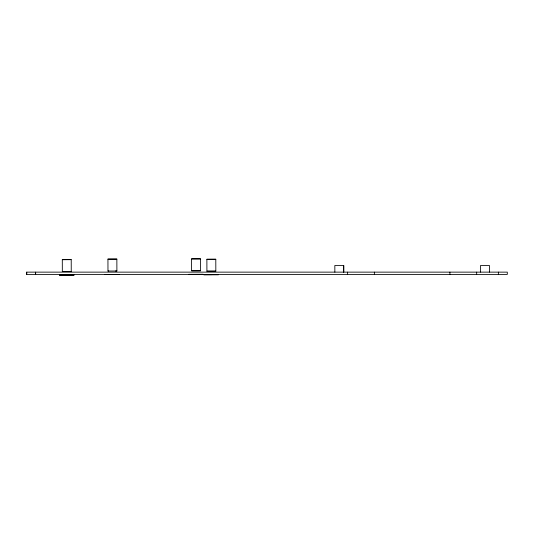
<?xml version="1.0" encoding="UTF-8"?>
<svg xmlns="http://www.w3.org/2000/svg" width="534" height="534" viewBox="0 0 534 534"><rect width="100%" height="100%" fill="white"/><g stroke="black" fill="none" stroke-linecap="round" stroke-linejoin="round"><path stroke-width="0.8" d="M26.7 274.423L26.7 272.133L507.3 272.133L507.3 274.423L26.7 274.423L26.7 272.133M62.298 259.664L71.216 259.637L71.249 271.532L66.79 271.552L62.331 271.552L62.298 259.664L71.216 259.637M107.941 259.117L116.859 259.097L116.893 270.992L112.434 271.012L107.975 271.012L107.941 259.117L116.859 259.097M191.559 258.89L200.484 258.87L200.517 270.765L198.288 270.778L191.593 270.785L191.559 258.89L200.484 258.87M206.878 259.277L215.796 259.25L215.829 271.145L213.6 271.165L206.912 271.172L206.878 259.277L215.796 259.25M108.569 271.005L107.975 271.012M64.561 271.539L62.331 271.552M115.938 274.543L104.784 274.589L119.656 274.549L117.48 274.536M211.157 274.703L218.593 274.703L203.721 274.743L211.157 274.743M115.591 270.985L116.893 270.992M69.941 271.526L71.249 271.532M200.517 270.765L191.593 270.785M215.829 271.145L206.912 271.172M498.382 272.133L498.382 274.423M489.458 272.133L489.444 265.498L480.54 265.498L480.547 272.133M476.668 272.133L476.668 274.423M449.908 272.133L449.908 274.423M374.374 272.133L374.374 274.423M347.614 272.133L347.614 274.423M343.736 272.133L343.736 265.498L334.831 265.498L334.858 272.133M343.716 265.498L343.716 272.133M188.662 274.356L203.274 274.322L188.662 274.356M59.414 275.123L74.012 275.09L59.414 275.123M35.631 274.423L35.624 272.133L35.624 274.423"/></g></svg>
